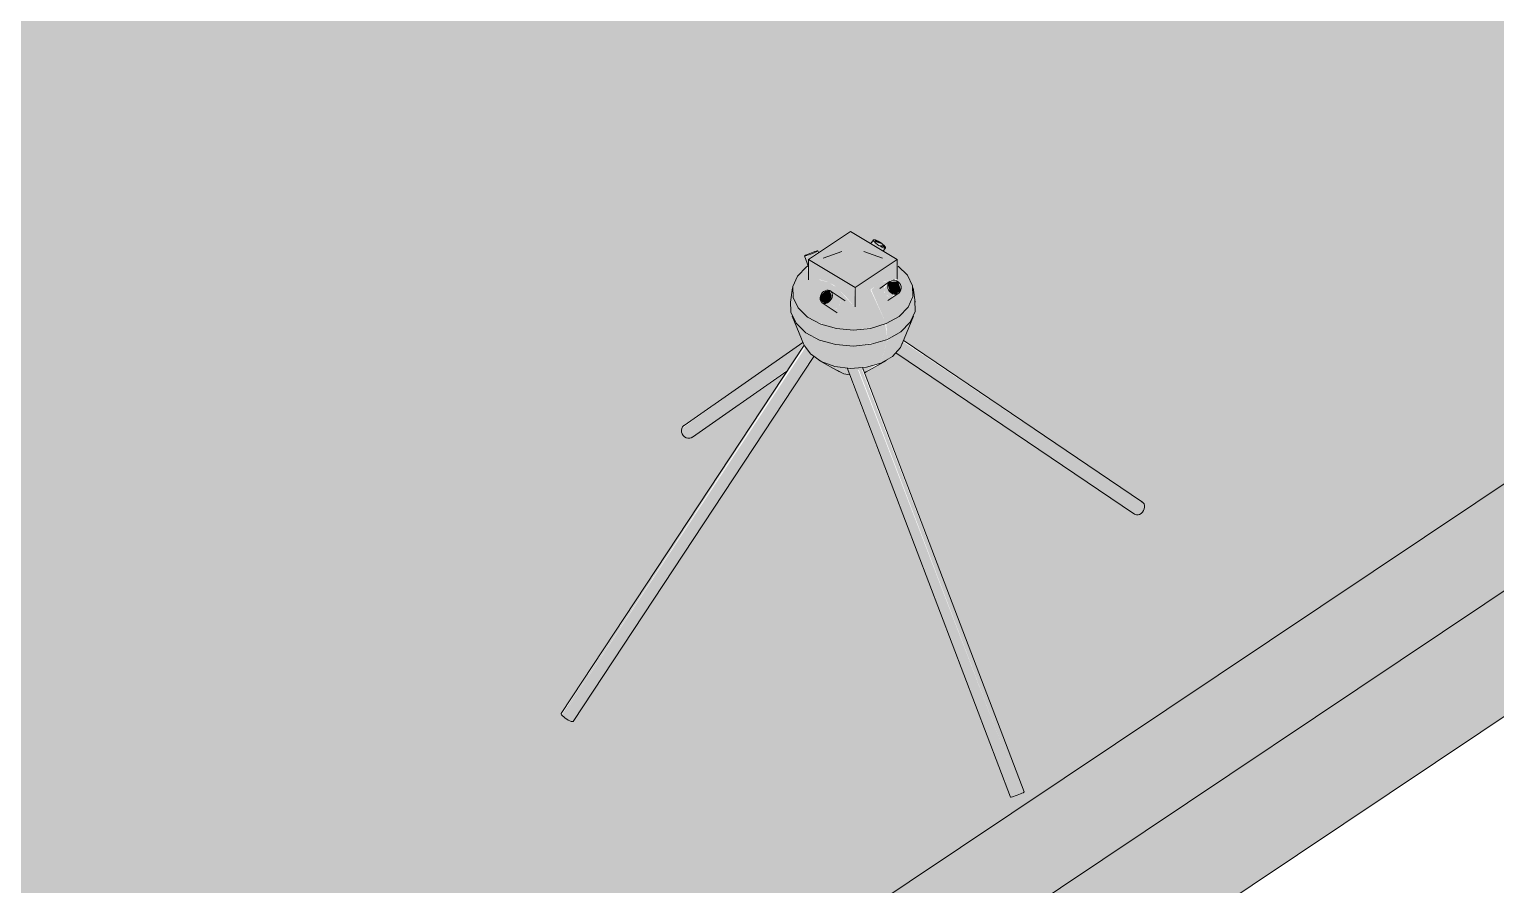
# Model space of a CAD drawing. Header units: inches. Extents: x -4071 to 5659, y -7640 to 11458.
# Drawn here: x -394.9 to -268.6, y -6764.8 to -6691.1 of the extents above; entities that cross this region are included whole.
import ezdxf

# ---------------------------------------------------------------- set-up
doc = ezdxf.new("R2010")
doc.units = ezdxf.units.IN
doc.header["$MEASUREMENT"] = 0
doc.layers.add('A-WALL-PATT', color=111, linetype='Continuous', lineweight=9)
doc.layers.add('S-FNDN', color=32, linetype='Continuous', lineweight=18)

# ---------------------------------------------------------------- blocks, each defined once
blk = doc.blocks.new('316600 - Special Foundations - Diamond Pier - Generic - 316600 - Special Foundations - Diamond Pier - Generic-V28-FOUNDATION - 3D - VIEW 1')
at = {"layer": 'S-FNDN', "lineweight": 9}
for points in [[(-4639.72, -6713.4), (-4636.11, -6710.98), (-4640.12, -6708.56), (-4643.68, -6711), (-4639.82, -6713.33)], [(-4639.72, -6715.15), (-4639.82, -6713.33), (-4643.73, -6710.97), (-4643.69, -6712.73), (-4642.69, -6712.72), (-4642.15, -6712.88), (-4641.57, -6713.17), (-4640.52, -6714.17), (-4639.74, -6715.11)], [(-4639.72, -6715.15), (-4638.35, -6713.52), (-4637.2, -6712.85), (-4636.46, -6712.72), (-4636.11, -6712.64), (-4636.11, -6710.98), (-4639.72, -6713.44), (-4639.72, -6715.14)], [(-4636.21, -6713.96), (-4635.85, -6713.71), (-4635.78, -6713.61), (-4636.01, -6712.89), (-4636.72, -6712.87), (-4636.89, -6713.12), (-4636.74, -6713.72), (-4636.47, -6713.89), (-4636.22, -6713.96)], [(-4639.85, -6718.43), (-4637.8, -6718.12), (-4636.94, -6717.82), (-4637.13, -6716.53), (-4638.81, -6716.95), (-4640.45, -6717), (-4641.86, -6716.78), (-4642.87, -6716.45), (-4644.09, -6715.68), (-4644.63, -6715.15), (-4645.07, -6714.25), (-4645.18, -6713.93), (-4645.27, -6715.15), (-4645.26, -6715.52), (-4644.81, -6716.46), (-4643.69, -6717.42), (-4642.34, -6718.04), (-4640.85, -6718.35), (-4639.91, -6718.43)], [(-4642.25, -6714.76), (-4641.86, -6714.46), (-4641.73, -6714.11), (-4641.91, -6713.64), (-4642.32, -6713.71), (-4642.65, -6714.04), (-4642.7, -6714.33), (-4642.68, -6714.56), (-4642.37, -6714.75), (-4642.25, -6714.76)], [(-4636.94, -6717.86), (-4635.79, -6717.21), (-4634.97, -6716.38), (-4634.56, -6715.44), (-4634.69, -6713.71), (-4634.76, -6713.96), (-4634.85, -6714.38), (-4635.15, -6715.08), (-4636.24, -6716.05), (-4637.05, -6716.5), (-4636.94, -6717.86)], [(-4640.12, -6720.36), (-4638.33, -6720.14), (-4637.51, -6719.9), (-4636.94, -6717.86), (-4638.42, -6718.29), (-4640.41, -6718.39), (-4641.86, -6718.17), (-4643.23, -6717.67), (-4644.09, -6717.15), (-4644.92, -6716.23), (-4644.81, -6716.65), (-4643.89, -6718.68), (-4643.32, -6719.29), (-4642.38, -6719.85), (-4641.35, -6720.2), (-4640.22, -6720.35)], [(-4637.51, -6719.9), (-4636.36, -6719.17), (-4635.7, -6718.27), (-4634.97, -6716.38), (-4636.11, -6717.39), (-4636.97, -6717.99), (-4637.43, -6719.63)], [(-4640.2, -6720.88), (-4640.28, -6720.46), (-4639.01, -6720.5), (-4638.93, -6720.73), (-4637.93, -6720.02), (-4639.21, -6720.3), (-4640.41, -6720.32), (-4641.86, -6720.04), (-4642.11, -6720.05), (-4640.69, -6720.82), (-4640.25, -6720.88)], [(-4653.83, -6726.34), (-4652.46, -6725.39), (-4653.81, -6726.33)]]:
    blk.add_hatch(color=9, dxfattribs=at).paths.add_polyline_path(points, flags=0)
h = blk.add_hatch(color=9, dxfattribs=at)
h.paths.add_polyline_path([(-4637.11, -6709.96), (-4637.3, -6709.75), (-4637.62, -6709.76), (-4637.13, -6709.96)], flags=0)
h.paths.add_polyline_path([(-4637.33, -6709.68), (-4637.98, -6709.29), (-4638.03, -6709.43), (-4637.4, -6709.65)], flags=0)
h = blk.add_hatch(color=9, dxfattribs=at)
h.paths.add_polyline_path([(-4664.92, -6750.28), (-4644.06, -6718.43), (-4644.12, -6718.34), (-4665, -6750.2)], flags=0)
h.paths.add_polyline_path([(-4638.19, -6709.72), (-4638.11, -6709.4), (-4638.23, -6709.4), (-4638.28, -6709.67)], flags=0)
h = blk.add_hatch(color=9, dxfattribs=at)
h.paths.add_polyline_path([(-4664.03, -6750.78), (-4663.81, -6750.47), (-4643.33, -6719.29), (-4643.74, -6718.88), (-4643.99, -6718.53), (-4664.92, -6750.28), (-4664.3, -6750.71), (-4664.09, -6750.78)], flags=0)
h.paths.add_polyline_path([(-4637.3, -6710.26), (-4637.2, -6709.98), (-4637.67, -6709.76), (-4638.03, -6709.48), (-4638.19, -6709.72), (-4637.31, -6710.26)], flags=0)
h = blk.add_hatch(color=9, dxfattribs=at)
h.paths.add_polyline_path([(-4626.32, -6757.28), (-4625.78, -6757.12), (-4625.48, -6757), (-4639.5, -6720.41), (-4640.35, -6720.5), (-4626.33, -6757.28)], flags=0)
h.paths.add_polyline_path([(-4643.73, -6711.61), (-4643.69, -6710.94), (-4643.2, -6710.51), (-4643.24, -6710.39), (-4644.03, -6710.83), (-4643.77, -6711.53)], flags=0)
h = blk.add_hatch(color=9, dxfattribs=at)
h.paths.add_polyline_path([(-4625.48, -6757), (-4625.19, -6756.76), (-4639.16, -6720.41), (-4639.39, -6720.5), (-4625.51, -6756.94)], flags=0)
h.paths.add_polyline_path([(-4643.17, -6710.59), (-4642.9, -6710.29), (-4643.02, -6710.29), (-4643.22, -6710.45), (-4643.18, -6710.57)], flags=0)
h = blk.add_hatch(color=9, dxfattribs=at)
h.paths.add_polyline_path([(-4639.85, -6717.05), (-4637.93, -6716.77), (-4637.05, -6716.5), (-4638.4, -6713.58), (-4639.81, -6715.03), (-4641.25, -6713.43), (-4642.01, -6712.94), (-4642.95, -6712.69), (-4643.73, -6712.74), (-4643.83, -6711.56), (-4644.09, -6711.8), (-4644.69, -6712.4), (-4645.08, -6713.43), (-4645.07, -6714.25), (-4644.63, -6715.15), (-4643.54, -6716.09), (-4642.2, -6716.68), (-4640.81, -6716.97), (-4640.34, -6717.01)], flags=0)
h.paths.add_polyline_path([(-4641.54, -6715.24), (-4641.96, -6715.1), (-4642.68, -6714.56), (-4642.65, -6714.03), (-4642.45, -6713.79), (-4642.01, -6713.63), (-4641.72, -6713.77), (-4641.03, -6714.36), (-4640.97, -6714.63), (-4641.03, -6714.89), (-4641.3, -6715.16), (-4641.54, -6715.24)], flags=0)
h = blk.add_hatch(color=9, dxfattribs=at)
h.paths.add_polyline_path([(-4637.05, -6716.5), (-4635.94, -6715.88), (-4635.15, -6715.08), (-4634.76, -6713.93), (-4634.77, -6713.23), (-4635.21, -6712.32), (-4636.11, -6711.51), (-4636.11, -6712.75), (-4636.89, -6712.8), (-4637.67, -6713.04), (-4638.33, -6713.58), (-4637.11, -6716.37)], flags=0)
h.paths.add_polyline_path([(-4636.6, -6714.24), (-4636.91, -6714.14), (-4637.2, -6713.81), (-4637.24, -6713.37), (-4637.05, -6713.1), (-4636.59, -6712.8), (-4635.9, -6713), (-4635.85, -6713.71), (-4636.13, -6713.98), (-4636.6, -6714.24)], flags=0)
h = blk.add_hatch(color=9, dxfattribs=at)
h.paths.add_polyline_path([(-4653.97, -6726.37), (-4653.7, -6726.24), (-4645.46, -6720.38), (-4644.16, -6718.26), (-4644.27, -6718.15), (-4654.65, -6725.53), (-4654.65, -6725.89), (-4654.53, -6726.13), (-4654.27, -6726.33), (-4654.12, -6726.37)], flags=0)
h.paths.add_polyline_path([(-4636.6, -6714.24), (-4636.36, -6713.96), (-4636.72, -6713.77), (-4636.89, -6713.48), (-4636.91, -6713.27), (-4636.82, -6712.98), (-4637.26, -6713.51), (-4637.11, -6713.96), (-4636.72, -6714.22), (-4636.6, -6714.24)], flags=0)
h = blk.add_hatch(color=9, dxfattribs=at)
h.paths.add_polyline_path([(-4615.49, -6732.98), (-4615.22, -6732.93), (-4614.88, -6732.6), (-4614.8, -6732.16), (-4614.97, -6731.89), (-4635.61, -6718.04), (-4636.03, -6718.79), (-4636.21, -6719), (-4615.61, -6732.95)], flags=0)
h.paths.add_polyline_path([(-4641.54, -6715.24), (-4641.18, -6715.09), (-4640.99, -6714.77), (-4640.99, -6714.47), (-4641.13, -6714.19), (-4641.53, -6713.9), (-4641.71, -6713.88), (-4641.69, -6714.12), (-4641.86, -6714.52), (-4642.25, -6714.76), (-4642.33, -6714.86), (-4641.63, -6715.23), (-4641.55, -6715.24)], flags=0)
at = {"layer": 'S-FNDN', "color": 143, "lineweight": 9}
for p, q in [((-4640.12, -6708.56), (-4643.73, -6710.97)), ((-4636.11, -6710.98), (-4640.12, -6708.56)), ((-4638.15, -6709.28), (-4638.37, -6709.61)), ((-4642.86, -6710.39), (-4642.92, -6710.23)), ((-4640.87, -6710.28), (-4642.47, -6710.85)), ((-4637.37, -6710.85), (-4638.97, -6710.28)), ((-4637.3, -6710.26), (-4637.11, -6709.97)), ((-4644.09, -6710.67), (-4643.73, -6711.62)), ((-4643.73, -6710.97), (-4639.72, -6713.4)), ((-4643.73, -6710.97), (-4643.73, -6712.74)), ((-4639.72, -6713.4), (-4636.11, -6710.98)), ((-4636.11, -6712.66), (-4636.11, -6710.98)), ((-4636.02, -6711.54), (-4635.21, -6712.32)), ((-4636.69, -6712.85), (-4637.58, -6713.47)), ((-4645.11, -6713.41), (-4645.3, -6714.65)), ((-4640.59, -6714.53), (-4641.86, -6713.67)), ((-4639.72, -6715.05), (-4639.72, -6713.4)), ((-4636.9, -6714.52), (-4635.97, -6713.87)), ((-4634.54, -6714.65), (-4634.73, -6713.41)), ((-4642.56, -6714.71), (-4641.27, -6715.58)), ((-4645.15, -6715.86), (-4644.15, -6718.29)), ((-4635.69, -6718.29), (-4634.69, -6715.86)), ((-4644.22, -6718.11), (-4654.45, -6725.26)), ((-4614.96, -6731.89), (-4635.57, -6717.93)), ((-4644.12, -6718.34), (-4665.05, -6750.08)), ((-4664, -6750.77), (-4643.27, -6719.32)), ((-4636.22, -6719), (-4615.67, -6732.92)), ((-4653.73, -6726.28), (-4645.6, -6720.6)), ((-4642.83, -6719.66), (-4641.06, -6720.66)), ((-4640.42, -6720.32), (-4626.33, -6757.28)), ((-4625.16, -6756.83), (-4639.09, -6720.29)), ((-4638.92, -6720.73), (-4638.78, -6720.66)), ((-4638.78, -6720.66), (-4637.01, -6719.66)), ((-4653.7, -6726.26), (-4653.83, -6726.34)), ((-4615.02, -6731.86), (-4614.92, -6731.93))]:
    blk.add_line(p, q, dxfattribs=at)
for points in [[(-4637.23, -6709.77, 0), (-4637.33, -6709.68, 0), (-4637.46, -6709.58, 0), (-4637.59, -6709.49, 0), (-4637.73, -6709.41, 0), (-4637.86, -6709.34, 0), (-4637.98, -6709.29, 0), (-4638.07, -6709.27, 0), (-4638.13, -6709.27, 0), (-4638.16, -6709.29, 0), (-4638.15, -6709.34, 0), (-4638.11, -6709.4, 0), (-4638.03, -6709.48, 0)], [(-4643.77, -6710.51, 0), (-4643.9, -6710.56, 0), (-4644, -6710.61, 0), (-4644.06, -6710.65, 0), (-4644.09, -6710.67, 0), (-4644.08, -6710.68, 0), (-4644.03, -6710.67, 0), (-4643.94, -6710.65, 0), (-4643.83, -6710.61, 0), (-4643.69, -6710.57, 0), (-4643.54, -6710.51, 0), (-4643.39, -6710.45, 0), (-4643.24, -6710.39, 0)], [(-4643.24, -6710.39, 0), (-4643.12, -6710.34, 0), (-4643.02, -6710.29, 0), (-4642.95, -6710.26, 0), (-4642.92, -6710.23, 0), (-4642.94, -6710.23, 0), (-4642.99, -6710.23, 0), (-4643.07, -6710.26, 0), (-4643.19, -6710.29, 0), (-4643.33, -6710.34, 0), (-4643.48, -6710.39, 0), (-4643.63, -6710.45, 0), (-4643.77, -6710.51, 0)], [(-4638.03, -6709.48, 0), (-4637.93, -6709.57, 0), (-4637.8, -6709.67, 0), (-4637.67, -6709.76, 0), (-4637.53, -6709.84, 0), (-4637.4, -6709.91, 0), (-4637.29, -6709.96, 0), (-4637.2, -6709.98, 0), (-4637.13, -6709.98, 0), (-4637.11, -6709.96, 0), (-4637.11, -6709.92, 0), (-4637.16, -6709.85, 0), (-4637.23, -6709.77, 0)], [(-4637.05, -6716.5, 0), (-4638.39, -6716.91, 0), (-4639.85, -6717.05, 0), (-4641.33, -6716.93, 0), (-4642.68, -6716.55, 0), (-4643.82, -6715.94, 0), (-4644.63, -6715.15, 0), (-4645.07, -6714.25, 0), (-4645.09, -6713.31, 0), (-4644.69, -6712.4, 0), (-4643.9, -6711.6, 0), (-4643.77, -6711.51, 0)], [(-4635.21, -6712.33, 0), (-4634.77, -6713.23, 0), (-4634.75, -6714.17, 0), (-4635.15, -6715.08, 0), (-4635.94, -6715.88, 0), (-4637.05, -6716.5, 0)], [(-4636.59, -6712.8, 0), (-4636.72, -6712.87, 0), (-4636.82, -6712.98, 0), (-4636.89, -6713.12, 0), (-4636.91, -6713.27, 0), (-4636.9, -6713.43, 0), (-4636.85, -6713.58, 0), (-4636.77, -6713.72, 0), (-4636.65, -6713.83, 0), (-4636.51, -6713.92, 0), (-4636.36, -6713.96, 0), (-4636.21, -6713.96, 0), (-4636.07, -6713.93, 0)], [(-4636.07, -6713.93, 0), (-4635.94, -6713.85, 0), (-4635.84, -6713.74, 0), (-4635.78, -6713.61, 0), (-4635.75, -6713.45, 0), (-4635.76, -6713.3, 0), (-4635.81, -6713.14, 0), (-4635.9, -6713, 0), (-4636.01, -6712.89, 0), (-4636.15, -6712.81, 0), (-4636.3, -6712.76, 0), (-4636.45, -6712.76, 0), (-4636.59, -6712.8, 0)], [(-4641.81, -6713.71, 0), (-4641.91, -6713.64, 0), (-4642.04, -6713.61, 0), (-4642.17, -6713.62, 0), (-4642.31, -6713.66, 0), (-4642.44, -6713.74, 0), (-4642.55, -6713.86, 0), (-4642.64, -6713.99, 0), (-4642.71, -6714.14, 0), (-4642.73, -6714.29, 0), (-4642.73, -6714.44, 0), (-4642.68, -6714.56, 0), (-4642.61, -6714.67, 0)], [(-4642.61, -6714.67, 0), (-4642.5, -6714.74, 0), (-4642.38, -6714.77, 0), (-4642.25, -6714.76, 0), (-4642.11, -6714.71, 0), (-4641.98, -6714.63, 0), (-4641.86, -6714.52, 0), (-4641.77, -6714.38, 0), (-4641.71, -6714.24, 0), (-4641.68, -6714.08, 0), (-4641.69, -6713.94, 0), (-4641.73, -6713.81, 0), (-4641.81, -6713.71, 0)], [(-4636.94, -6717.86, 0), (-4638.33, -6718.28, 0), (-4639.85, -6718.43, 0), (-4641.38, -6718.3, 0), (-4642.79, -6717.91, 0), (-4643.96, -6717.28, 0), (-4644.81, -6716.46, 0), (-4645.26, -6715.52, 0), (-4645.28, -6714.55, 0)], [(-4634.58, -6714.46, 0), (-4634.56, -6715.44, 0), (-4634.97, -6716.38, 0), (-4635.79, -6717.21, 0), (-4636.94, -6717.86, 0)], [(-4635.63, -6718.13, 0), (-4635.82, -6718.56, 0), (-4636.5, -6719.32, 0), (-4637.51, -6719.9, 0)], [(-4637.51, -6719.9, 0), (-4638.75, -6720.26, 0), (-4640.12, -6720.36, 0), (-4641.46, -6720.19, 0), (-4642.65, -6719.76, 0), (-4643.57, -6719.11, 0), (-4644.14, -6718.32, 0)], [(-4641.29, -6720.5, 0), (-4640.69, -6720.82, 0), (-4640.19, -6720.92, 0)], [(-4653.83, -6726.34, 0), (-4653.97, -6726.37, 0), (-4654.12, -6726.37, 0), (-4654.27, -6726.33, 0), (-4654.41, -6726.24, 0), (-4654.53, -6726.13, 0), (-4654.61, -6725.99, 0), (-4654.66, -6725.84, 0), (-4654.67, -6725.68, 0), (-4654.65, -6725.53, 0), (-4654.58, -6725.39, 0), (-4654.48, -6725.28, 0), (-4654.45, -6725.26, 0)], [(-4614.92, -6731.93, 0), (-4614.84, -6732.03, 0), (-4614.8, -6732.16, 0), (-4614.79, -6732.3, 0), (-4614.82, -6732.45, 0), (-4614.88, -6732.6, 0), (-4614.97, -6732.74, 0), (-4615.09, -6732.85, 0), (-4615.22, -6732.93, 0), (-4615.35, -6732.98, 0), (-4615.49, -6732.98, 0), (-4615.61, -6732.95, 0), (-4615.71, -6732.88, 0)], [(-4664.92, -6750.28, 0), (-4665, -6750.2, 0), (-4665.04, -6750.13, 0), (-4665.05, -6750.09, 0), (-4665.05, -6750.08, 0)], [(-4664, -6750.76, 0), (-4664.03, -6750.78, 0), (-4664.09, -6750.78, 0), (-4664.18, -6750.76, 0), (-4664.3, -6750.71, 0), (-4664.43, -6750.64, 0), (-4664.56, -6750.56, 0), (-4664.7, -6750.47, 0), (-4664.82, -6750.37, 0), (-4664.92, -6750.28, 0)], [(-4625.48, -6757, 0), (-4625.63, -6757.06, 0), (-4625.78, -6757.12, 0), (-4625.93, -6757.17, 0), (-4626.07, -6757.22, 0), (-4626.18, -6757.25, 0), (-4626.27, -6757.28, 0), (-4626.32, -6757.28, 0), (-4626.33, -6757.28, 0)], [(-4625.16, -6756.83, 0), (-4625.16, -6756.84, 0), (-4625.19, -6756.86, 0), (-4625.26, -6756.9, 0), (-4625.36, -6756.94, 0), (-4625.48, -6757, 0)]]:
    blk.add_polyline3d(points, dxfattribs=at)

msp = doc.modelspace()

# ---------------------------------------------------------------- hatches: boundary and pattern name
at = {"layer": 'A-WALL-PATT'}
h = msp.add_hatch(dxfattribs=at)
h.set_pattern_fill('FP_53', color=256, style=0, pattern_type=2)
h.set_pattern_definition([(63.485, (-1518.833, -6172.77), (47.43377, 27.08266), [7.141, -78.555]), (29.725, (-1518.833, -6172.77), (-9.1759, 49.5998), [4.552, -50.069]), (100.481, (-1514.88, -6170.51), (38.2582, 76.682), [4.203, -46.238]), (61.435, (-1518.833, -6157.95), (70.5786, 34.952), [10.772, -118.497]), (96.366, (-1512.95, -6155.036), (61.8116, 113.5337), [6.589, -72.481]), (26.345, (-1518.83, -6157.95), (61.8112, 113.5341), [6.563, -72.196]), (47.703, (-1512.22, -6157.23), (39.4747, -3.42644), [6.881, -75.687]), (355.039, (-1512.22, -6157.23), (16.091, 64.4991), [3.302, -36.321]), (75.992, (-1508.93, -6157.515), (55.5656, 61.0731), [5.54, -60.936]), (56.811, (-1518.833, -6172.769), (0.803856, 25.205805), [3.163, -59.328, 3.163, -61.053, -63.497]), (56.811, (-1518.833, -6172.769), (0.803856, 25.205805), [-126.707, 3.163, -60.334]), (39.232, (-1518.833, -6172.77), (17.39673, 40.86513), [2.793, -29.541, 2.793, -51.126, -21.373]), (39.232, (-1518.833, -6172.77), (17.39673, 40.86513), [-86.254, 2.793, -18.58]), (357.432, (-1533.58, -6182.635), (35.3027, 21.9453), [1.842, -12.115, 1.842, -41.706, -57.785]), (357.432, (-1533.58, -6182.635), (35.3027, 21.9453), [-57.506, 1.842, -55.943]), (340.315, (-1540.194, -6187.06), (38.5667, 33.2192), [1.709, -15.121, 1.709, -25.115, -38.061]), (340.315, (-1540.194, -6187.06), (38.5667, 33.2192), [-43.654, 1.709, -36.352])])
h.paths.add_polyline_path([(-779.718, -6948.408), (-779.484, -6948.799), (-779.415, -6948.753), (-779.537, -6948.614)], flags=0)
h.paths.add_polyline_path([(-860.799, -7126.924), (-742.225, -7047.599), (-793.151, -7016.83), (-793.151, -7006.023), (-785.574, -7000.954), (-785.574, -6957.728), (-780.063, -6954.042), (-730.916, -6983.735), (-672.32, -6944.535), (-672.32, -6924.416), (-666.809, -6920.729), (-666.809, -6915.809), (-642.388, -6899.472), (-508.043, -6821.948), (-508.043, -6815.289), (-500.465, -6810.219), (-500.465, -6779.019), (-530.25, -6798.874), (-678.149, -6884.22), (-777, -6950.243), (-777.361, -6950.025), (-779.718, -6951.496), (-779.718, -6948.408), (-680.766, -6882.23), (-531.697, -6796.152), (-500.81, -6775.489), (-500.465, -6775.697), (-500.465, -6775.259), (-494.954, -6771.572), (-412.318, -6821.5), (-412.318, -6826.894), (95.324, -6487.287), (90.176, -6473.912), (89.74, -6473.855), (87.154, -6472.356), (66.34, -6503.816), (65.866, -6503.591), (65.387, -6503.168), (65.43, -6503.045), (84.808, -6473.648), (76.457, -6479.408), (76.155, -6479.36), (75.902, -6479.164), (75.766, -6478.871), (75.816, -6478.493), (76.018, -6478.269), (86.207, -6471.15), (85.165, -6468.56), (85.239, -6466.995), (85.486, -6466.018), (85.796, -6465.381), (86.663, -6464.56), (86.402, -6463.705), (87.31, -6463.374), (87.545, -6463.374), (87.657, -6463.362), (90.305, -6461.591), (92.086, -6462.608), (92.324, -6462.436), (92.658, -6462.652), (93.234, -6462.86), (93.296, -6463.039), (93.18, -6463.327), (94.322, -6464.017), (94.405, -6464.574), (95.276, -6465.472), (95.677, -6466.379), (95.859, -6467.803), (95.872, -6468.475), (94.86, -6470.972), (107.208, -6479.336), (271.023, -6369.745), (271.023, -6256.278), (242.091, -6275.634), (242.091, -6266.371), (194.992, -6297.88), (194.992, -6290.933), (88.471, -6362.194), (88.471, -6364.51), (62.019, -6382.206), (62.019, -6379.891), (-467.038, -6733.824), (-467.038, -6736.14), (-493.491, -6753.837), (-493.491, -6751.521), (-599.715, -6822.584), (-599.715, -6824.9), (-760.912, -6932.739), (-760.912, -6930.424), (-860.799, -6997.247), (-860.799, -7074.616)], flags=0)
h.paths.add_polyline_path([(-633.161, -6974.636), (-600.403, -6952.721), (-604.212, -6950.419), (-636.971, -6972.335), (-636.589, -6972.565)], flags=0)
h.paths.add_polyline_path([(-561.774, -6923.904), (-541.379, -6908.385), (-563.247, -6923.014), (-561.799, -6923.889)], flags=0)
h.paths.add_polyline_path([(-478.148, -6860.27), (-466.344, -6851.289), (-486.121, -6839.34), (-486.121, -6850.46), (-478.148, -6855.277), (-478.148, -6856.895)], flags=0)
h.paths.add_polyline_path([(-310.411, -6757.283), (-310.483, -6757.117), (-324.344, -6720.877), (-324.78, -6720.821), (-327.366, -6719.321), (-348.18, -6750.781), (-348.654, -6750.557), (-349.133, -6750.134), (-349.09, -6750.01), (-329.712, -6720.614), (-338.063, -6726.373), (-338.365, -6726.325), (-338.618, -6726.129), (-338.754, -6725.837), (-338.704, -6725.459), (-338.502, -6725.234), (-328.313, -6718.115), (-329.355, -6715.525), (-329.281, -6713.961), (-329.035, -6712.983), (-328.699, -6712.32), (-327.857, -6711.525), (-328.118, -6710.67), (-327.21, -6710.34), (-326.975, -6710.34), (-326.863, -6710.328), (-324.215, -6708.556), (-322.434, -6709.573), (-322.196, -6709.401), (-321.862, -6709.617), (-321.286, -6709.826), (-321.224, -6710.004), (-321.34, -6710.293), (-320.198, -6710.983), (-320.115, -6711.539), (-319.244, -6712.438), (-318.843, -6713.344), (-318.661, -6714.769), (-318.648, -6715.44), (-319.66, -6717.937), (-298.908, -6732.097), (-298.881, -6732.301), (-299.062, -6732.736), (-299.444, -6732.977), (-299.734, -6732.931), (-320.305, -6718.998), (-320.858, -6719.472), (-323.011, -6720.744), (-309.351, -6756.898), (-310.361, -6757.276)], flags=0)
h.paths.add_polyline_path([(-321.224, -6709.985), (-321.286, -6709.96), (-321.286, -6709.983)], flags=0)
h.paths.add_polyline_path([(-321.426, -6709.679), (-322.121, -6709.339), (-322.018, -6709.319), (-321.493, -6709.631)], flags=0)
h.paths.add_polyline_path([(96.386, -6486.576), (106.097, -6480.08), (94.216, -6472.032), (93.662, -6472.507), (91.509, -6473.779), (96.174, -6486.019)], flags=0)
h.paths.add_polyline_path([(93.296, -6463.019), (93.234, -6462.994), (93.234, -6463.018)], flags=0)
h.paths.add_polyline_path([(93.094, -6462.713), (92.399, -6462.374), (92.502, -6462.354), (93.027, -6462.665)], flags=0)
at = {"layer": 'S-FNDN', "lineweight": 9}
h = msp.add_hatch(dxfattribs=at)
h.set_pattern_fill('FP_16', color=256, style=0, pattern_type=2)
h.set_pattern_definition([(37.15, (-1325.936, -7683.69), (68.8571, -3.8302), [5.806, -63.871]), (356.816, (-1325.936, -7683.69), (-13.3197, 45.9087), [5.747, -63.216]), (106.18, (-1320.2, -7684.01), (55.5361, 42.0792), [3.984, -43.818]), (33.528, (-1325.936, -7671.48), (102.4555, -10.1033), [8.97, -98.667]), (100.369, (-1317.4, -7672.32), (89.7276, 59.4527), [5.893, -64.818]), (354.369, (-1325.936, -7671.48), (89.7277, 59.4537), [8.579, -94.373]), (13.715, (-1316.336, -7674.533), (57.30284, -24.57256), [6.919, -76.11]), (336.789, (-1316.336, -7674.533), (23.3586, 44.2582), [5.196, -57.154]), (62.176, (-1311.56, -7676.58), (80.6615, 19.6845), [4.17, -45.874]), (26.005, (-1325.936, -7683.688), (1.16687, 20.31766), [2.796, -52.455, 2.796, -53.98, -56.141]), (26.005, (-1325.936, -7683.688), (1.16687, 20.31766), [-112.028, 2.796, -53.345]), (4.784, (-1325.936, -7683.688), (25.25438, 24.07207), [3.152, -33.334, 3.152, -57.689, -24.117]), (4.784, (-1325.936, -7683.688), (25.25438, 24.07207), [-97.326, 3.152, -20.965]), (337.951, (-1347.344, -7683.688), (51.24718, -1.37686), [2.883, -18.956, 2.883, -65.254, -90.412]), (337.951, (-1347.344, -7683.688), (51.24718, -1.37686), [-89.975, 2.883, -87.529]), (329.776, (-1356.944, -7683.688), (55.98576, 6.10924), [2.703, -23.919, 2.703, -39.728, -60.206]), (329.776, (-1356.944, -7683.688), (55.98576, 6.10924), [-69.053, 2.703, -57.503])])
h.paths.add_polyline_path([(-861.817, -7136.834), (-734.976, -7051.978), (-742.225, -7047.599), (-869.065, -7132.454), (-863.266, -7135.958)], flags=0)
h.paths.add_polyline_path([(-629.656, -6981.52), (-593.154, -6957.101), (-600.449, -6952.752), (-633.161, -6974.636), (-629.656, -6976.754), (-629.656, -6978.013)], flags=0)
h.paths.add_polyline_path([(-412.318, -6836.123), (98.126, -6494.641), (95.324, -6487.287), (-412.318, -6826.894), (-412.318, -6833.344)], flags=0)
h.paths.add_polyline_path([(99.189, -6493.93), (112.952, -6484.723), (106.097, -6480.08), (96.386, -6486.576), (98.094, -6491.057)], flags=0)
h.paths.add_polyline_path([(114.063, -6483.979), (278.272, -6374.125), (271.023, -6369.745), (107.208, -6479.336), (110.951, -6481.871)], flags=0)
h = msp.add_hatch(dxfattribs=at)
h.set_pattern_fill('FP_93', color=256, style=0, pattern_type=2)
h.set_pattern_definition([(63.485, (-1511.585, -6177.148), (47.43377, 27.08266), [7.141, -78.555]), (29.725, (-1511.585, -6177.15), (-9.1759, 49.5998), [4.552, -50.069]), (100.481, (-1507.63, -6174.89), (38.2582, 76.682), [4.203, -46.238]), (61.435, (-1511.585, -6162.33), (70.5786, 34.952), [10.772, -118.497]), (96.366, (-1505.7, -6159.416), (61.8116, 113.5337), [6.589, -72.481]), (26.345, (-1511.585, -6162.33), (61.8112, 113.5341), [6.563, -72.196]), (47.703, (-1504.97, -6161.61), (39.4747, -3.42644), [6.881, -75.687]), (355.039, (-1504.97, -6161.61), (16.091, 64.4991), [3.302, -36.321]), (75.992, (-1501.682, -6161.895), (55.5656, 61.0731), [5.54, -60.936]), (56.811, (-1511.585, -6177.148), (0.803856, 25.205805), [3.163, -59.328, 3.163, -61.053, -63.497]), (56.811, (-1511.585, -6177.148), (0.803856, 25.205805), [-126.707, 3.163, -60.334]), (39.232, (-1511.585, -6177.148), (17.39673, 40.86513), [2.793, -29.541, 2.793, -51.126, -21.373]), (39.232, (-1511.585, -6177.148), (17.39673, 40.86513), [-86.254, 2.793, -18.58]), (357.432, (-1526.332, -6187.014), (35.3027, 21.9453), [1.842, -12.115, 1.842, -41.706, -57.785]), (357.432, (-1526.332, -6187.014), (35.3027, 21.9453), [-57.506, 1.842, -55.943]), (340.315, (-1532.945, -6191.44), (38.5667, 33.2192), [1.709, -15.121, 1.709, -25.115, -38.061]), (340.315, (-1532.945, -6191.44), (38.5667, 33.2192), [-43.654, 1.709, -36.352])])
h.paths.add_polyline_path([(-861.817, -7147.64), (-584.666, -6962.229), (-593.154, -6957.101), (-629.656, -6981.52), (-629.656, -6987.56), (-730.232, -7054.845), (-734.976, -7051.978), (-861.817, -7136.834)], flags=0)
h.paths.add_polyline_path([(-412.226, -6846.868), (-405.872, -6842.617), (-404.142, -6839.993), (-412.318, -6845.753), (-412.318, -6846.812)], flags=0)
h.paths.add_polyline_path([(-412.318, -6844.185), (-402.743, -6837.495), (-403.787, -6834.781), (-403.711, -6833.34), (-403.464, -6832.362), (-403.154, -6831.726), (-402.287, -6830.905), (-402.548, -6830.05), (-401.64, -6829.719), (-401.405, -6829.719), (-401.293, -6829.707), (-398.645, -6827.936), (-396.864, -6828.952), (-396.626, -6828.781), (-396.292, -6828.997), (-395.661, -6829.288), (-395.654, -6829.384), (-395.77, -6829.672), (-394.628, -6830.362), (-394.545, -6830.919), (-393.673, -6831.817), (-393.273, -6832.724), (-393.009, -6834.012), (-315.363, -6782.067), (-313.633, -6779.443), (-321.984, -6785.203), (-322.286, -6785.155), (-322.539, -6784.959), (-322.675, -6784.667), (-322.625, -6784.289), (-322.424, -6784.064), (-312.235, -6776.945), (-313.276, -6774.355), (-313.202, -6772.791), (-312.956, -6771.813), (-312.645, -6771.176), (-311.778, -6770.355), (-312.039, -6769.5), (-311.131, -6769.17), (-310.896, -6769.17), (-310.784, -6769.158), (-308.136, -6767.386), (-306.355, -6768.403), (-306.117, -6768.231), (-305.783, -6768.447), (-305.153, -6768.739), (-305.146, -6768.834), (-305.261, -6769.123), (-304.119, -6769.813), (-304.036, -6770.369), (-303.165, -6771.267), (-302.765, -6772.174), (-302.5, -6773.462), (101.408, -6503.252), (98.126, -6494.641), (-412.318, -6836.123), (-412.318, -6840.407)], flags=0)
h.paths.add_polyline_path([(-403.199, -6840.829), (-400.903, -6839.281), (-401.796, -6838.7), (-402.612, -6839.939)], flags=0)
h.paths.add_polyline_path([(-395.654, -6829.364), (-395.716, -6829.339), (-395.716, -6829.363)], flags=0)
h.paths.add_polyline_path([(-395.856, -6829.058), (-396.551, -6828.719), (-396.448, -6828.699), (-395.922, -6829.01)], flags=0)
h.paths.add_polyline_path([(-312.69, -6780.28), (-310.453, -6778.699), (-311.287, -6778.151), (-311.649, -6778.699)], flags=0)
h.paths.add_polyline_path([(-305.146, -6768.815), (-305.207, -6768.79), (-305.207, -6768.813)], flags=0)
h.paths.add_polyline_path([(-305.347, -6768.509), (-306.042, -6768.169), (-305.939, -6768.149), (-305.414, -6768.461)], flags=0)
h.paths.add_polyline_path([(102.47, -6502.541), (272.072, -6389.079), (272.072, -6378.272), (114.063, -6483.979), (115.612, -6485.132), (115.64, -6485.335), (115.458, -6485.771), (115.076, -6486.012), (114.786, -6485.965), (112.952, -6484.723), (99.189, -6493.93), (101.978, -6501.249)], flags=0)

# ---------------------------------------------------------------- linework, layer by layer
msp.add_line((-412.318, -6826.894), (95.373, -6487.254), dxfattribs=at)
at = {"layer": 'S-FNDN', "color": 143, "lineweight": 9}
for p, q in [((-412.318, -6836.123), (98.133, -6494.636)), ((-302.584, -6773.518), (101.414, -6503.247))]:
    msp.add_line(p, q, dxfattribs=at)

# ---------------------------------------------------------------- block references
msp.add_blockref('316600 - Special Foundations - Diamond Pier - Generic - 316600 - Special Foundations - Diamond Pier - Generic-V28-FOUNDATION - 3D - VIEW 1', (4315.909, 0), dxfattribs=at)

doc.saveas('drawing.dxf')
